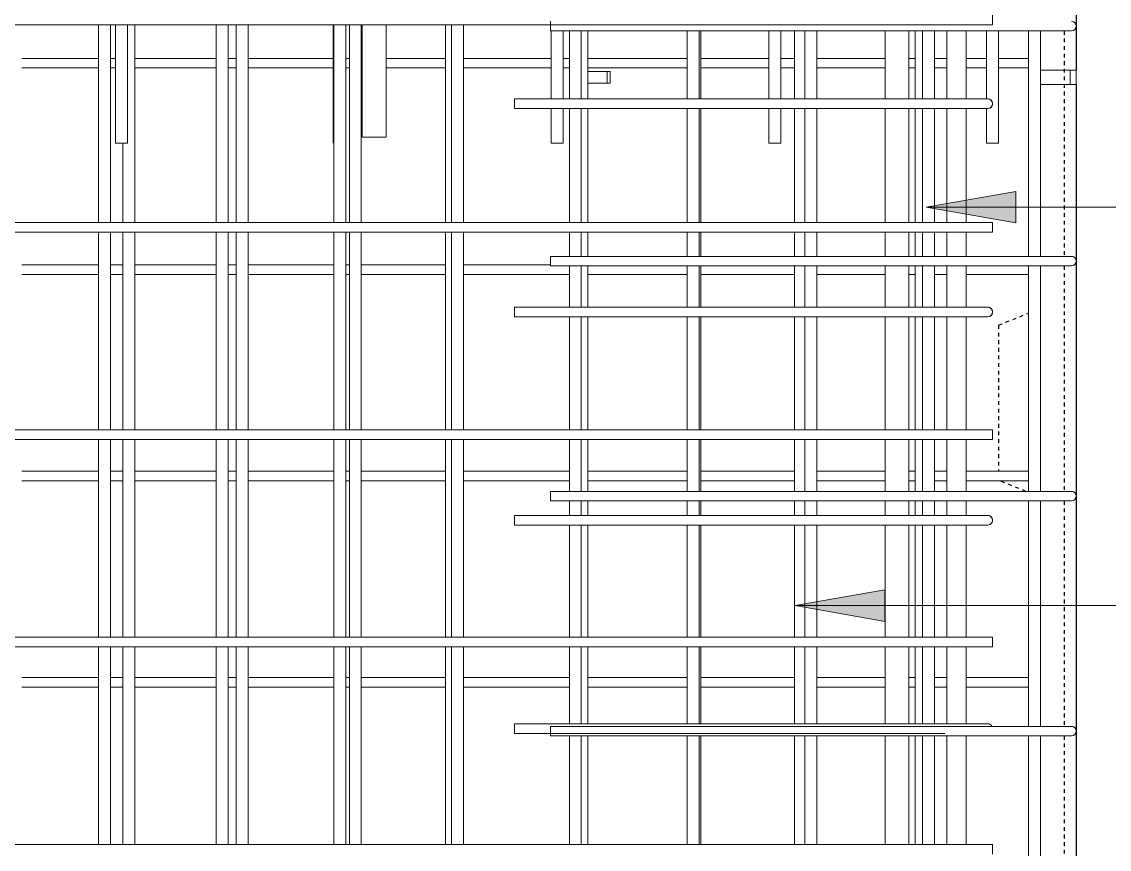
# Model space of a CAD drawing. Header units: millimetres. Extents: x -7118 to 5307, y -2677 to 10400.
# Drawn here: x -3404 to -2494, y 6104 to 6797 of the extents above; entities that cross this region are included whole.
import ezdxf

# ---------------------------------------------------------------- set-up
doc = ezdxf.new("R2010")
doc.units = ezdxf.units.MM
doc.linetypes.add('Dash', pattern=[6.36, 3.18, -3.18])
for name, color, linetype, lineweight in [('A-GENM', 13, 'Continuous', 18), ('A-WALL', 113, 'Continuous', 25), ('A-WALL-HDLN', 110, 'Dash', 25), ('S-RBAR', 171, 'Continuous', 18), ('S-RBAR-IDEN', 171, 'Continuous', 9)]:
    doc.layers.add(name, color=color, linetype=linetype, lineweight=lineweight)

# ---------------------------------------------------------------- blocks, each defined once
blk = doc.blocks.new('RR spread anchor face based - RR-SA-2_5-150-V1-Elevation Front 1')
at = {"layer": 'A-GENM'}
for p, q in [((-2930.01, 6755), (-2913.7, 6755)), ((-2913.7, 6755), (-2911.2, 6755)), ((-2913.7, 6755), (-2913.7, 6745)), ((-2911.2, 6755), (-2911.2, 6745)), ((-2913.7, 6745), (-2930.01, 6745)), ((-2911.2, 6745), (-2913.7, 6745))]:
    blk.add_line(p, q, dxfattribs=at)
blk = doc.blocks.new('RR spread anchor face based - RR-SA-4_0-320-1726835-Elevation Front 1')
at = {"layer": 'A-GENM'}
for p, q in [((-2551.2, 6756), (-2526.2, 6756)), ((-2526.2, 6756), (-2521.2, 6756)), ((-2526.2, 6744), (-2526.2, 6756)), ((-2521.2, 6756), (-2521.2, 6744)), ((-2526.2, 6744), (-2551.2, 6744)), ((-2521.2, 6744), (-2526.2, 6744))]:
    blk.add_line(p, q, dxfattribs=at)

msp = doc.modelspace()

# ---------------------------------------------------------------- hatches: boundary and pattern name
at = {"layer": 'S-RBAR-IDEN'}
for points in [[(-2646.7313, 6641.30893), (-2571.7313, 6628.08441), (-2571.7313, 6654.53346)], [(-2756.51847, 6307.61178), (-2681.51847, 6294.38726), (-2681.51847, 6320.8363)]]:
    msp.add_hatch(color=256, dxfattribs=at).paths.add_polyline_path(points)

# ---------------------------------------------------------------- linework, layer by layer
at = {"layer": 'A-WALL'}
for p, q in [((-2521.19617, 7060), (-2521.19617, 6756)), ((-2521.19617, 6744), (-2521.19617, 4106))]:
    msp.add_line(p, q, dxfattribs=at)
at = {"layer": 'A-WALL-HDLN'}
for p, q in [((-2531.19875, 6788.88889), (-2531.19875, 6600.11111)), ((-2531.19875, 6592.11111), (-2531.19875, 6403.33333)), ((-2586.19617, 6542.5), (-2561.19617, 6552.5)), ((-2586.19617, 6542.5), (-2586.19617, 6420.21154)), ((-2563.2795, 6403.33333), (-2585.47502, 6412.21154)), ((-2531.19875, 6395.33333), (-2531.19875, 6206.55556)), ((-2531.19875, 6198.55556), (-2531.19875, 6009.77778))]:
    msp.add_line(p, q, dxfattribs=at)
at = {"layer": 'S-RBAR'}
for p, q in [((-2591.19617, 6794.01923), (-2591.19617, 6802.01923)), ((-4226.19617, 6794.01923), (-2591.19617, 6794.01923)), ((-3339.3557, 6628.42308), (-3339.3557, 6794.01923)), ((-3329.3557, 6628.42308), (-3329.3557, 6794.01923)), ((-3325.08506, 6695), (-3325.08506, 6794.01923)), ((-3315.08506, 6695), (-3315.08506, 6794.01923)), ((-3308.81779, 6628.42308), (-3308.81779, 6794.01923)), ((-3240.85084, 6628.42308), (-3240.85084, 6794.01923)), ((-3230.85084, 6628.42308), (-3230.85084, 6794.01923)), ((-3224.11509, 6628.42308), (-3224.11509, 6794.01923)), ((-3214.11509, 6628.42308), (-3214.11509, 6794.01923)), ((-3142.86284, 6695), (-3142.86284, 6794.01923)), ((-3142.34599, 6628.42308), (-3142.34599, 6794.01923)), ((-3132.34599, 6628.42308), (-3132.34599, 6794.01923)), ((-3129.41239, 6628.42308), (-3129.41239, 6794.01923)), ((-3119.41239, 6628.42308), (-3119.41239, 6794.01923)), ((-3118.69617, 6700), (-3118.69617, 6794.01923)), ((-3098.69617, 6700), (-3098.69617, 6794.01923)), ((-3049.08468, 6628.42308), (-3049.08468, 6794.01923)), ((-3043.84113, 6628.42308), (-3043.84113, 6794.01923)), ((-3033.84113, 6628.42308), (-3033.84113, 6794.01923)), ((-2961.19617, 6796.88889), (-2961.19617, 6788.88889)), ((-2545.19617, 6788.88889), (-2961.19617, 6788.88889)), ((-2960.64061, 6731.94118), (-2960.64061, 6788.88889)), ((-2950.64061, 6731.94118), (-2950.64061, 6788.88889)), ((-2945.33627, 6731.94118), (-2945.33627, 6788.88889)), ((-2935.33627, 6731.94118), (-2935.33627, 6788.88889)), ((-2930.00698, 6731.94118), (-2930.00698, 6788.88889)), ((-2846.83141, 6731.94118), (-2846.83141, 6788.88889)), ((-2836.83141, 6731.94118), (-2836.83141, 6788.88889)), ((-2835.30428, 6731.94118), (-2835.30428, 6788.88889)), ((-2778.41839, 6731.94118), (-2778.41839, 6788.88889)), ((-2768.41839, 6731.94118), (-2768.41839, 6788.88889)), ((-2756.85157, 6731.94118), (-2756.85157, 6788.88889)), ((-2748.32656, 6731.94118), (-2748.32656, 6788.88889)), ((-2738.32656, 6731.94118), (-2738.32656, 6788.88889)), ((-2681.19617, 6731.94118), (-2681.19617, 6788.88889)), ((-2661.19617, 6731.94118), (-2661.19617, 6788.88889)), ((-2655.89887, 6731.94118), (-2655.89887, 6788.88889)), ((-2649.8217, 6731.94118), (-2649.8217, 6788.88889)), ((-2639.8217, 6731.94118), (-2639.8217, 6788.88889)), ((-2629.45036, 6731.94118), (-2629.45036, 6788.88889)), ((-2613.45036, 6731.94118), (-2613.45036, 6788.88889)), ((-2596.19617, 6731.94118), (-2596.19617, 6788.88889)), ((-2586.19617, 6695), (-2586.19617, 6788.88889)), ((-2561.19617, 6600.11111), (-2561.19617, 6788.88889)), ((-2551.19617, 6600.11111), (-2551.19617, 6788.88889)), ((-2545.19617, 6788.88889), (-2525.19617, 6788.88889)), ((-3403.52049, 6765.86538), (-3339.3557, 6765.86538)), ((-3329.3557, 6765.86538), (-3325.08506, 6765.86538)), ((-3308.81779, 6765.86538), (-3240.85084, 6765.86538)), ((-3230.85084, 6765.86538), (-3224.11509, 6765.86538)), ((-3214.11509, 6765.86538), (-3142.86284, 6765.86538)), ((-3132.34599, 6765.86538), (-3129.41239, 6765.86538)), ((-3119.41239, 6765.86538), (-3118.69617, 6765.86538)), ((-3098.69617, 6765.86538), (-3049.08468, 6765.86538)), ((-3033.84113, 6765.86538), (-2960.64061, 6765.86538)), ((-2950.64061, 6765.86538), (-2945.33627, 6765.86538)), ((-2930.00698, 6765.86538), (-2846.83141, 6765.86538)), ((-2835.30428, 6765.86538), (-2778.41839, 6765.86538)), ((-2768.41839, 6765.86538), (-2756.85157, 6765.86538)), ((-2738.32656, 6765.86538), (-2681.19617, 6765.86538)), ((-2661.19617, 6765.86538), (-2655.89887, 6765.86538)), ((-2639.8217, 6765.86538), (-2629.45036, 6765.86538)), ((-2613.45036, 6765.86538), (-2596.19617, 6765.86538)), ((-2586.19617, 6765.86538), (-2561.19617, 6765.86538)), ((-3403.52049, 6757.86538), (-3339.3557, 6757.86538)), ((-3329.3557, 6757.86538), (-3325.08506, 6757.86538)), ((-3308.81779, 6757.86538), (-3240.85084, 6757.86538)), ((-3230.85084, 6757.86538), (-3224.11509, 6757.86538)), ((-3214.11509, 6757.86538), (-3142.86284, 6757.86538)), ((-3132.34599, 6757.86538), (-3129.41239, 6757.86538)), ((-3119.41239, 6757.86538), (-3118.69617, 6757.86538)), ((-3098.69617, 6757.86538), (-3049.08468, 6757.86538)), ((-3033.84113, 6757.86538), (-2960.64061, 6757.86538)), ((-2950.64061, 6757.86538), (-2945.33627, 6757.86538)), ((-2930.00698, 6757.86538), (-2846.83141, 6757.86538)), ((-2835.30428, 6757.86538), (-2778.41839, 6757.86538)), ((-2768.41839, 6757.86538), (-2756.85157, 6757.86538)), ((-2738.32656, 6757.86538), (-2681.19617, 6757.86538)), ((-2661.19617, 6757.86538), (-2655.89887, 6757.86538)), ((-2639.8217, 6757.86538), (-2629.45036, 6757.86538)), ((-2613.45036, 6757.86538), (-2596.19617, 6757.86538)), ((-2586.19617, 6757.86538), (-2561.19617, 6757.86538)), ((-2631.19617, 6731.94118), (-2991.19617, 6731.94118)), ((-2991.19617, 6731.94118), (-2991.19617, 6723.94118)), ((-2631.19617, 6731.94118), (-2595.19617, 6731.94118)), ((-2631.19617, 6723.94118), (-2991.19617, 6723.94118)), ((-2960.64061, 6695), (-2960.64061, 6723.94118)), ((-2950.64061, 6695), (-2950.64061, 6723.94118)), ((-2945.33627, 6628.42308), (-2945.33627, 6723.94118)), ((-2935.33627, 6628.42308), (-2935.33627, 6723.94118)), ((-2930.00698, 6628.42308), (-2930.00698, 6723.94118)), ((-2846.83141, 6628.42308), (-2846.83141, 6723.94118)), ((-2836.83141, 6628.42308), (-2836.83141, 6723.94118)), ((-2835.30428, 6628.42308), (-2835.30428, 6723.94118)), ((-2778.41839, 6695), (-2778.41839, 6723.94118)), ((-2768.41839, 6695), (-2768.41839, 6723.94118)), ((-2756.85157, 6628.42308), (-2756.85157, 6723.94118)), ((-2748.32656, 6628.42308), (-2748.32656, 6723.94118)), ((-2738.32656, 6628.42308), (-2738.32656, 6723.94118)), ((-2681.19617, 6628.42308), (-2681.19617, 6723.94118)), ((-2661.19617, 6628.42308), (-2661.19617, 6723.94118)), ((-2655.89887, 6628.42308), (-2655.89887, 6723.94118)), ((-2649.8217, 6628.42308), (-2649.8217, 6723.94118)), ((-2639.8217, 6628.42308), (-2639.8217, 6723.94118)), ((-2631.19617, 6723.94118), (-2595.19617, 6723.94118)), ((-2629.45036, 6628.42308), (-2629.45036, 6723.94118)), ((-2613.45036, 6628.42308), (-2613.45036, 6723.94118)), ((-2596.19617, 6695), (-2596.19617, 6723.94118)), ((-3098.69617, 6700), (-3118.69617, 6700)), ((-3315.08506, 6695), (-3325.08506, 6695)), ((-3318.81779, 6628.42308), (-3318.81779, 6695)), ((-2950.64061, 6695), (-2960.64061, 6695)), ((-2768.41839, 6695), (-2778.41839, 6695)), ((-2586.19617, 6695), (-2596.19617, 6695)), ((-4226.19617, 6628.42308), (-2591.19617, 6628.42308)), ((-2591.19617, 6620.42308), (-2591.19617, 6628.42308)), ((-4226.19617, 6620.42308), (-2591.19617, 6620.42308)), ((-3339.3557, 6454.82692), (-3339.3557, 6620.42308)), ((-3329.3557, 6454.82692), (-3329.3557, 6620.42308)), ((-3318.81779, 6454.82692), (-3318.81779, 6620.42308)), ((-3308.81779, 6454.82692), (-3308.81779, 6620.42308)), ((-3240.85084, 6454.82692), (-3240.85084, 6620.42308)), ((-3230.85084, 6454.82692), (-3230.85084, 6620.42308)), ((-3224.11509, 6454.82692), (-3224.11509, 6620.42308)), ((-3214.11509, 6454.82692), (-3214.11509, 6620.42308)), ((-3142.34599, 6454.82692), (-3142.34599, 6620.42308)), ((-3132.34599, 6454.82692), (-3132.34599, 6620.42308)), ((-3129.41239, 6454.82692), (-3129.41239, 6620.42308)), ((-3119.41239, 6454.82692), (-3119.41239, 6620.42308)), ((-3049.08468, 6454.82692), (-3049.08468, 6620.42308)), ((-3043.84113, 6454.82692), (-3043.84113, 6620.42308)), ((-3033.84113, 6454.82692), (-3033.84113, 6620.42308)), ((-2945.33627, 6600.11111), (-2945.33627, 6620.42308)), ((-2935.33627, 6600.11111), (-2935.33627, 6620.42308)), ((-2930.00698, 6600.11111), (-2930.00698, 6620.42308)), ((-2846.83141, 6600.11111), (-2846.83141, 6620.42308)), ((-2836.83141, 6600.11111), (-2836.83141, 6620.42308)), ((-2835.30428, 6600.11111), (-2835.30428, 6620.42308)), ((-2756.85157, 6600.11111), (-2756.85157, 6620.42308)), ((-2748.32656, 6600.11111), (-2748.32656, 6620.42308)), ((-2738.32656, 6600.11111), (-2738.32656, 6620.42308)), ((-2681.19617, 6600.11111), (-2681.19617, 6620.42308)), ((-2661.19617, 6600.11111), (-2661.19617, 6620.42308)), ((-2655.89887, 6600.11111), (-2655.89887, 6620.42308)), ((-2649.8217, 6600.11111), (-2649.8217, 6620.42308)), ((-2639.8217, 6600.11111), (-2639.8217, 6620.42308)), ((-2629.45036, 6600.11111), (-2629.45036, 6620.42308)), ((-2613.45036, 6600.11111), (-2613.45036, 6620.42308)), ((-2545.19617, 6600.11111), (-2961.19617, 6600.11111)), ((-2961.19617, 6600.11111), (-2961.19617, 6592.11111)), ((-2545.19617, 6600.11111), (-2525.19617, 6600.11111)), ((-3403.52049, 6593.03846), (-3339.3557, 6593.03846)), ((-3329.3557, 6593.03846), (-3318.81779, 6593.03846)), ((-3308.81779, 6593.03846), (-3240.85084, 6593.03846)), ((-3230.85084, 6593.03846), (-3224.11509, 6593.03846)), ((-3214.11509, 6593.03846), (-3142.34599, 6593.03846)), ((-3132.34599, 6593.03846), (-3129.41239, 6593.03846)), ((-3119.41239, 6593.03846), (-3049.08468, 6593.03846)), ((-3033.84113, 6593.03846), (-2961.19617, 6593.03846)), ((-2545.19617, 6592.11111), (-2961.19617, 6592.11111)), ((-2945.33627, 6557.52941), (-2945.33627, 6592.11111)), ((-2935.33627, 6557.52941), (-2935.33627, 6592.11111)), ((-2930.00698, 6557.52941), (-2930.00698, 6592.11111)), ((-2846.83141, 6557.52941), (-2846.83141, 6592.11111)), ((-2836.83141, 6557.52941), (-2836.83141, 6592.11111)), ((-2835.30428, 6557.52941), (-2835.30428, 6592.11111)), ((-2756.85157, 6557.52941), (-2756.85157, 6592.11111)), ((-2748.32656, 6557.52941), (-2748.32656, 6592.11111)), ((-2738.32656, 6557.52941), (-2738.32656, 6592.11111)), ((-2681.19617, 6557.52941), (-2681.19617, 6592.11111)), ((-2661.19617, 6557.52941), (-2661.19617, 6592.11111)), ((-2655.89887, 6557.52941), (-2655.89887, 6592.11111)), ((-2649.8217, 6557.52941), (-2649.8217, 6592.11111)), ((-2639.8217, 6557.52941), (-2639.8217, 6592.11111)), ((-2629.45036, 6557.52941), (-2629.45036, 6592.11111)), ((-2613.45036, 6557.52941), (-2613.45036, 6592.11111)), ((-2561.19617, 6403.33333), (-2561.19617, 6592.11111)), ((-2551.19617, 6403.33333), (-2551.19617, 6592.11111)), ((-2545.19617, 6592.11111), (-2525.19617, 6592.11111)), ((-3403.52049, 6585.03846), (-3339.3557, 6585.03846)), ((-3329.3557, 6585.03846), (-3318.81779, 6585.03846)), ((-3308.81779, 6585.03846), (-3240.85084, 6585.03846)), ((-3230.85084, 6585.03846), (-3224.11509, 6585.03846)), ((-3214.11509, 6585.03846), (-3142.34599, 6585.03846)), ((-3132.34599, 6585.03846), (-3129.41239, 6585.03846)), ((-3119.41239, 6585.03846), (-3049.08468, 6585.03846)), ((-3033.84113, 6585.03846), (-2945.33627, 6585.03846)), ((-2930.00698, 6585.03846), (-2846.83141, 6585.03846)), ((-2835.30428, 6585.03846), (-2756.85157, 6585.03846)), ((-2738.32656, 6585.03846), (-2681.19617, 6585.03846)), ((-2661.19617, 6585.03846), (-2655.89887, 6585.03846)), ((-2639.8217, 6585.03846), (-2629.45036, 6585.03846)), ((-2613.45036, 6585.03846), (-2561.19617, 6585.03846)), ((-2631.19617, 6557.52941), (-2991.19617, 6557.52941)), ((-2991.19617, 6557.52941), (-2991.19617, 6549.52941)), ((-2631.19617, 6557.52941), (-2595.19617, 6557.52941)), ((-2631.19617, 6549.52941), (-2991.19617, 6549.52941)), ((-2945.33627, 6454.82692), (-2945.33627, 6549.52941)), ((-2935.33627, 6454.82692), (-2935.33627, 6549.52941)), ((-2930.00698, 6454.82692), (-2930.00698, 6549.52941)), ((-2846.83141, 6454.82692), (-2846.83141, 6549.52941)), ((-2836.83141, 6454.82692), (-2836.83141, 6549.52941)), ((-2835.30428, 6454.82692), (-2835.30428, 6549.52941)), ((-2756.85157, 6454.82692), (-2756.85157, 6549.52941)), ((-2748.32656, 6454.82692), (-2748.32656, 6549.52941)), ((-2738.32656, 6454.82692), (-2738.32656, 6549.52941)), ((-2681.19617, 6454.82692), (-2681.19617, 6549.52941)), ((-2661.19617, 6454.82692), (-2661.19617, 6549.52941)), ((-2655.89887, 6454.82692), (-2655.89887, 6549.52941)), ((-2649.8217, 6454.82692), (-2649.8217, 6549.52941)), ((-2639.8217, 6454.82692), (-2639.8217, 6549.52941)), ((-2631.19617, 6549.52941), (-2595.19617, 6549.52941)), ((-2629.45036, 6454.82692), (-2629.45036, 6549.52941)), ((-2613.45036, 6454.82692), (-2613.45036, 6549.52941)), ((-4226.19617, 6454.82692), (-2591.19617, 6454.82692)), ((-2591.19617, 6446.82692), (-2591.19617, 6454.82692)), ((-4226.19617, 6446.82692), (-2591.19617, 6446.82692)), ((-3339.3557, 6281.23077), (-3339.3557, 6446.82692)), ((-3329.3557, 6281.23077), (-3329.3557, 6446.82692)), ((-3318.81779, 6281.23077), (-3318.81779, 6446.82692)), ((-3308.81779, 6281.23077), (-3308.81779, 6446.82692)), ((-3240.85084, 6281.23077), (-3240.85084, 6446.82692)), ((-3230.85084, 6281.23077), (-3230.85084, 6446.82692)), ((-3224.11509, 6281.23077), (-3224.11509, 6446.82692)), ((-3214.11509, 6281.23077), (-3214.11509, 6446.82692)), ((-3142.34599, 6281.23077), (-3142.34599, 6446.82692)), ((-3132.34599, 6281.23077), (-3132.34599, 6446.82692)), ((-3129.41239, 6281.23077), (-3129.41239, 6446.82692)), ((-3119.41239, 6281.23077), (-3119.41239, 6446.82692)), ((-3049.08468, 6281.23077), (-3049.08468, 6446.82692)), ((-3043.84113, 6281.23077), (-3043.84113, 6446.82692)), ((-3033.84113, 6281.23077), (-3033.84113, 6446.82692)), ((-2945.33627, 6403.33333), (-2945.33627, 6446.82692)), ((-2935.33627, 6403.33333), (-2935.33627, 6446.82692)), ((-2930.00698, 6403.33333), (-2930.00698, 6446.82692)), ((-2846.83141, 6403.33333), (-2846.83141, 6446.82692)), ((-2836.83141, 6403.33333), (-2836.83141, 6446.82692)), ((-2835.30428, 6403.33333), (-2835.30428, 6446.82692)), ((-2756.85157, 6403.33333), (-2756.85157, 6446.82692)), ((-2748.32656, 6403.33333), (-2748.32656, 6446.82692)), ((-2738.32656, 6403.33333), (-2738.32656, 6446.82692)), ((-2681.19617, 6403.33333), (-2681.19617, 6446.82692)), ((-2661.19617, 6403.33333), (-2661.19617, 6446.82692)), ((-2655.89887, 6403.33333), (-2655.89887, 6446.82692)), ((-2649.8217, 6403.33333), (-2649.8217, 6446.82692)), ((-2639.8217, 6403.33333), (-2639.8217, 6446.82692)), ((-2629.45036, 6403.33333), (-2629.45036, 6446.82692)), ((-2613.45036, 6403.33333), (-2613.45036, 6446.82692)), ((-3403.52049, 6420.21154), (-3339.3557, 6420.21154)), ((-3329.3557, 6420.21154), (-3318.81779, 6420.21154)), ((-3308.81779, 6420.21154), (-3240.85084, 6420.21154)), ((-3230.85084, 6420.21154), (-3224.11509, 6420.21154)), ((-3214.11509, 6420.21154), (-3142.34599, 6420.21154)), ((-3132.34599, 6420.21154), (-3129.41239, 6420.21154)), ((-3119.41239, 6420.21154), (-3049.08468, 6420.21154)), ((-3033.84113, 6420.21154), (-2945.33627, 6420.21154)), ((-2930.00698, 6420.21154), (-2846.83141, 6420.21154)), ((-2835.30428, 6420.21154), (-2756.85157, 6420.21154)), ((-2738.32656, 6420.21154), (-2681.19617, 6420.21154)), ((-2661.19617, 6420.21154), (-2655.89887, 6420.21154)), ((-2639.8217, 6420.21154), (-2629.45036, 6420.21154)), ((-2613.45036, 6420.21154), (-2561.19617, 6420.21154)), ((-3403.52049, 6412.21154), (-3339.3557, 6412.21154)), ((-3329.3557, 6412.21154), (-3318.81779, 6412.21154)), ((-3308.81779, 6412.21154), (-3240.85084, 6412.21154)), ((-3230.85084, 6412.21154), (-3224.11509, 6412.21154)), ((-3214.11509, 6412.21154), (-3142.34599, 6412.21154)), ((-3132.34599, 6412.21154), (-3129.41239, 6412.21154)), ((-3119.41239, 6412.21154), (-3049.08468, 6412.21154)), ((-3033.84113, 6412.21154), (-2945.33627, 6412.21154)), ((-2930.00698, 6412.21154), (-2846.83141, 6412.21154)), ((-2835.30428, 6412.21154), (-2756.85157, 6412.21154)), ((-2738.32656, 6412.21154), (-2681.19617, 6412.21154)), ((-2661.19617, 6412.21154), (-2655.89887, 6412.21154)), ((-2639.8217, 6412.21154), (-2629.45036, 6412.21154)), ((-2613.45036, 6412.21154), (-2561.19617, 6412.21154)), ((-2545.19617, 6403.33333), (-2961.19617, 6403.33333)), ((-2961.19617, 6403.33333), (-2961.19617, 6395.33333)), ((-2545.19617, 6403.33333), (-2525.19617, 6403.33333)), ((-2545.19617, 6395.33333), (-2961.19617, 6395.33333)), ((-2945.33627, 6383.11765), (-2945.33627, 6395.33333)), ((-2935.33627, 6383.11765), (-2935.33627, 6395.33333)), ((-2930.00698, 6383.11765), (-2930.00698, 6395.33333)), ((-2846.83141, 6383.11765), (-2846.83141, 6395.33333)), ((-2836.83141, 6383.11765), (-2836.83141, 6395.33333)), ((-2835.30428, 6383.11765), (-2835.30428, 6395.33333)), ((-2756.85157, 6383.11765), (-2756.85157, 6395.33333)), ((-2748.32656, 6383.11765), (-2748.32656, 6395.33333)), ((-2738.32656, 6383.11765), (-2738.32656, 6395.33333)), ((-2681.19617, 6383.11765), (-2681.19617, 6395.33333)), ((-2661.19617, 6383.11765), (-2661.19617, 6395.33333)), ((-2655.89887, 6383.11765), (-2655.89887, 6395.33333)), ((-2649.8217, 6383.11765), (-2649.8217, 6395.33333)), ((-2639.8217, 6383.11765), (-2639.8217, 6395.33333)), ((-2629.45036, 6383.11765), (-2629.45036, 6395.33333)), ((-2613.45036, 6383.11765), (-2613.45036, 6395.33333)), ((-2561.19617, 6206.55556), (-2561.19617, 6395.33333)), ((-2551.19617, 6206.55556), (-2551.19617, 6395.33333)), ((-2545.19617, 6395.33333), (-2525.19617, 6395.33333)), ((-2631.19617, 6383.11765), (-2991.19617, 6383.11765)), ((-2991.19617, 6383.11765), (-2991.19617, 6375.11765)), ((-2631.19617, 6383.11765), (-2595.19617, 6383.11765)), ((-2631.19617, 6375.11765), (-2991.19617, 6375.11765)), ((-2945.33627, 6281.23077), (-2945.33627, 6375.11765)), ((-2935.33627, 6281.23077), (-2935.33627, 6375.11765)), ((-2930.00698, 6281.23077), (-2930.00698, 6375.11765)), ((-2846.83141, 6281.23077), (-2846.83141, 6375.11765)), ((-2836.83141, 6281.23077), (-2836.83141, 6375.11765)), ((-2835.30428, 6281.23077), (-2835.30428, 6375.11765)), ((-2756.85157, 6281.23077), (-2756.85157, 6375.11765)), ((-2748.32656, 6281.23077), (-2748.32656, 6375.11765)), ((-2738.32656, 6281.23077), (-2738.32656, 6375.11765)), ((-2681.19617, 6281.23077), (-2681.19617, 6375.11765)), ((-2661.19617, 6281.23077), (-2661.19617, 6375.11765)), ((-2655.89887, 6281.23077), (-2655.89887, 6375.11765)), ((-2649.8217, 6281.23077), (-2649.8217, 6375.11765)), ((-2639.8217, 6281.23077), (-2639.8217, 6375.11765)), ((-2631.19617, 6375.11765), (-2595.19617, 6375.11765)), ((-2629.45036, 6281.23077), (-2629.45036, 6375.11765)), ((-2613.45036, 6281.23077), (-2613.45036, 6375.11765)), ((-4226.19617, 6281.23077), (-2591.19617, 6281.23077)), ((-2591.19617, 6273.23077), (-2591.19617, 6281.23077)), ((-4226.19617, 6273.23077), (-2591.19617, 6273.23077)), ((-3339.3557, 6107.63462), (-3339.3557, 6273.23077)), ((-3329.3557, 6107.63462), (-3329.3557, 6273.23077)), ((-3318.81779, 6107.63462), (-3318.81779, 6273.23077)), ((-3308.81779, 6107.63462), (-3308.81779, 6273.23077)), ((-3240.85084, 6107.63462), (-3240.85084, 6273.23077)), ((-3230.85084, 6107.63462), (-3230.85084, 6273.23077)), ((-3224.11509, 6107.63462), (-3224.11509, 6273.23077)), ((-3214.11509, 6107.63462), (-3214.11509, 6273.23077)), ((-3142.34599, 6107.63462), (-3142.34599, 6273.23077)), ((-3132.34599, 6107.63462), (-3132.34599, 6273.23077)), ((-3129.41239, 6107.63462), (-3129.41239, 6273.23077)), ((-3119.41239, 6107.63462), (-3119.41239, 6273.23077)), ((-3049.08468, 6107.63462), (-3049.08468, 6273.23077)), ((-3043.84113, 6107.63462), (-3043.84113, 6273.23077)), ((-3033.84113, 6107.63462), (-3033.84113, 6273.23077)), ((-2945.33627, 6208.70588), (-2945.33627, 6273.23077)), ((-2935.33627, 6208.70588), (-2935.33627, 6273.23077)), ((-2930.00698, 6208.70588), (-2930.00698, 6273.23077)), ((-2846.83141, 6208.70588), (-2846.83141, 6273.23077)), ((-2836.83141, 6208.70588), (-2836.83141, 6273.23077)), ((-2835.30428, 6208.70588), (-2835.30428, 6273.23077)), ((-2756.85157, 6208.70588), (-2756.85157, 6273.23077)), ((-2748.32656, 6208.70588), (-2748.32656, 6273.23077)), ((-2738.32656, 6208.70588), (-2738.32656, 6273.23077)), ((-2681.19617, 6208.70588), (-2681.19617, 6273.23077)), ((-2661.19617, 6208.70588), (-2661.19617, 6273.23077)), ((-2655.89887, 6208.70588), (-2655.89887, 6273.23077)), ((-2649.8217, 6208.70588), (-2649.8217, 6273.23077)), ((-2639.8217, 6208.70588), (-2639.8217, 6273.23077)), ((-2629.45036, 6208.70588), (-2629.45036, 6273.23077)), ((-2613.45036, 6208.70588), (-2613.45036, 6273.23077)), ((-3403.52049, 6247.38462), (-3339.3557, 6247.38462)), ((-3329.3557, 6247.38462), (-3318.81779, 6247.38462)), ((-3308.81779, 6247.38462), (-3240.85084, 6247.38462)), ((-3230.85084, 6247.38462), (-3224.11509, 6247.38462)), ((-3214.11509, 6247.38462), (-3142.34599, 6247.38462)), ((-3132.34599, 6247.38462), (-3129.41239, 6247.38462)), ((-3119.41239, 6247.38462), (-3049.08468, 6247.38462)), ((-3033.84113, 6247.38462), (-2945.33627, 6247.38462)), ((-2930.00698, 6247.38462), (-2846.83141, 6247.38462)), ((-2835.30428, 6247.38462), (-2756.85157, 6247.38462)), ((-2738.32656, 6247.38462), (-2681.19617, 6247.38462)), ((-2661.19617, 6247.38462), (-2655.89887, 6247.38462)), ((-2639.8217, 6247.38462), (-2629.45036, 6247.38462)), ((-2613.45036, 6247.38462), (-2561.19617, 6247.38462)), ((-3403.52049, 6239.38462), (-3339.3557, 6239.38462)), ((-3329.3557, 6239.38462), (-3318.81779, 6239.38462)), ((-3308.81779, 6239.38462), (-3240.85084, 6239.38462)), ((-3230.85084, 6239.38462), (-3224.11509, 6239.38462)), ((-3214.11509, 6239.38462), (-3142.34599, 6239.38462)), ((-3132.34599, 6239.38462), (-3129.41239, 6239.38462)), ((-3119.41239, 6239.38462), (-3049.08468, 6239.38462)), ((-3033.84113, 6239.38462), (-2945.33627, 6239.38462)), ((-2930.00698, 6239.38462), (-2846.83141, 6239.38462)), ((-2835.30428, 6239.38462), (-2756.85157, 6239.38462)), ((-2738.32656, 6239.38462), (-2681.19617, 6239.38462)), ((-2661.19617, 6239.38462), (-2655.89887, 6239.38462)), ((-2639.8217, 6239.38462), (-2629.45036, 6239.38462)), ((-2613.45036, 6239.38462), (-2561.19617, 6239.38462)), ((-2631.19617, 6208.70588), (-2991.19617, 6208.70588)), ((-2991.19617, 6208.70588), (-2991.19617, 6200.70588)), ((-2545.19617, 6206.55556), (-2961.19617, 6206.55556)), ((-2961.19617, 6206.55556), (-2961.19617, 6198.55556)), ((-2631.19617, 6208.70588), (-2595.19617, 6208.70588)), ((-2545.19617, 6206.55556), (-2525.19617, 6206.55556)), ((-2631.19617, 6200.70588), (-2991.19617, 6200.70588)), ((-2545.19617, 6198.55556), (-2961.19617, 6198.55556)), ((-2945.33627, 6107.63462), (-2945.33627, 6198.55556)), ((-2935.33627, 6107.63462), (-2935.33627, 6198.55556)), ((-2930.00698, 6107.63462), (-2930.00698, 6198.55556)), ((-2846.83141, 6107.63462), (-2846.83141, 6198.55556)), ((-2836.83141, 6107.63462), (-2836.83141, 6198.55556)), ((-2835.30428, 6107.63462), (-2835.30428, 6198.55556)), ((-2756.85157, 6107.63462), (-2756.85157, 6198.55556)), ((-2748.32656, 6107.63462), (-2748.32656, 6198.55556)), ((-2738.32656, 6107.63462), (-2738.32656, 6198.55556)), ((-2681.19617, 6107.63462), (-2681.19617, 6198.55556)), ((-2661.19617, 6107.63462), (-2661.19617, 6198.55556)), ((-2655.89887, 6107.63462), (-2655.89887, 6198.55556)), ((-2649.8217, 6107.63462), (-2649.8217, 6198.55556)), ((-2639.8217, 6107.63462), (-2639.8217, 6198.55556)), ((-2629.45036, 6107.63462), (-2629.45036, 6198.55556)), ((-2613.45036, 6107.63462), (-2613.45036, 6198.55556)), ((-2561.19617, 6009.77778), (-2561.19617, 6198.55556)), ((-2551.19617, 6009.77778), (-2551.19617, 6198.55556)), ((-2545.19617, 6198.55556), (-2525.19617, 6198.55556)), ((-4226.19617, 6107.63462), (-2591.19617, 6107.63462)), ((-2591.19617, 6099.63462), (-2591.19617, 6107.63462))]:
    msp.add_line(p, q, dxfattribs=at)
for centre, start, end in [((-2525.19617, 6792.88889), 270, 90), ((-2525.19617, 6792.88889), 15, 60), ((-2525.19617, 6792.88889), 300, 345), ((-2595.19617, 6727.94118), 75, 90), ((-2595.19617, 6727.94118), 270, 90), ((-2595.19617, 6727.94118), 15, 60), ((-2595.19617, 6727.94118), 300, 345), ((-2525.19617, 6596.11111), 75, 90), ((-2525.19617, 6596.11111), 270, 90), ((-2525.19617, 6596.11111), 15, 60), ((-2525.19617, 6596.11111), 300, 345), ((-2595.19617, 6553.52941), 75, 90), ((-2595.19617, 6553.52941), 270, 90), ((-2595.19617, 6553.52941), 15, 60), ((-2595.19617, 6553.52941), 300, 345), ((-2525.19617, 6399.33333), 75, 90), ((-2525.19617, 6399.33333), 270, 90), ((-2525.19617, 6399.33333), 15, 60), ((-2525.19617, 6399.33333), 300, 345), ((-2595.19617, 6379.11765), 75, 90), ((-2595.19617, 6379.11765), 270, 90), ((-2595.19617, 6379.11765), 15, 60), ((-2595.19617, 6379.11765), 300, 345), ((-2595.19617, 6204.70588), 75, 90), ((-2595.19617, 6204.70588), 30, 90), ((-2595.19617, 6204.70588), 30, 60), ((-2525.19617, 6202.55556), 75, 90), ((-2525.19617, 6202.55556), 270, 90), ((-2525.19617, 6202.55556), 15, 60), ((-2525.19617, 6202.55556), 300, 345)]:
    msp.add_arc(centre, 4, start, end, dxfattribs=at)
at = {"layer": 'S-RBAR-IDEN'}
for p, q in [((-2571.7313, 6654.53346), (-2646.7313, 6641.30893)), ((-2571.7313, 6628.08441), (-2571.7313, 6654.53346)), ((-2646.7313, 6641.30893), (-2571.7313, 6628.08441)), ((-2646.7313, 6641.30893), (-1788.10891, 6641.30893)), ((-2681.51847, 6320.8363), (-2756.51847, 6307.61178)), ((-2681.51847, 6294.38726), (-2681.51847, 6320.8363)), ((-2756.51847, 6307.61178), (-2681.51847, 6294.38726)), ((-2756.51847, 6307.61178), (-1800.97973, 6307.61178))]:
    msp.add_line(p, q, dxfattribs=at)

# ---------------------------------------------------------------- block references
at = {"layer": 'A-GENM'}
for name in ['RR spread anchor face based - RR-SA-2_5-150-V1-Elevation Front 1', 'RR spread anchor face based - RR-SA-4_0-320-1726835-Elevation Front 1']:
    msp.add_blockref(name, (0, 0), dxfattribs=at)

doc.saveas('drawing.dxf')
